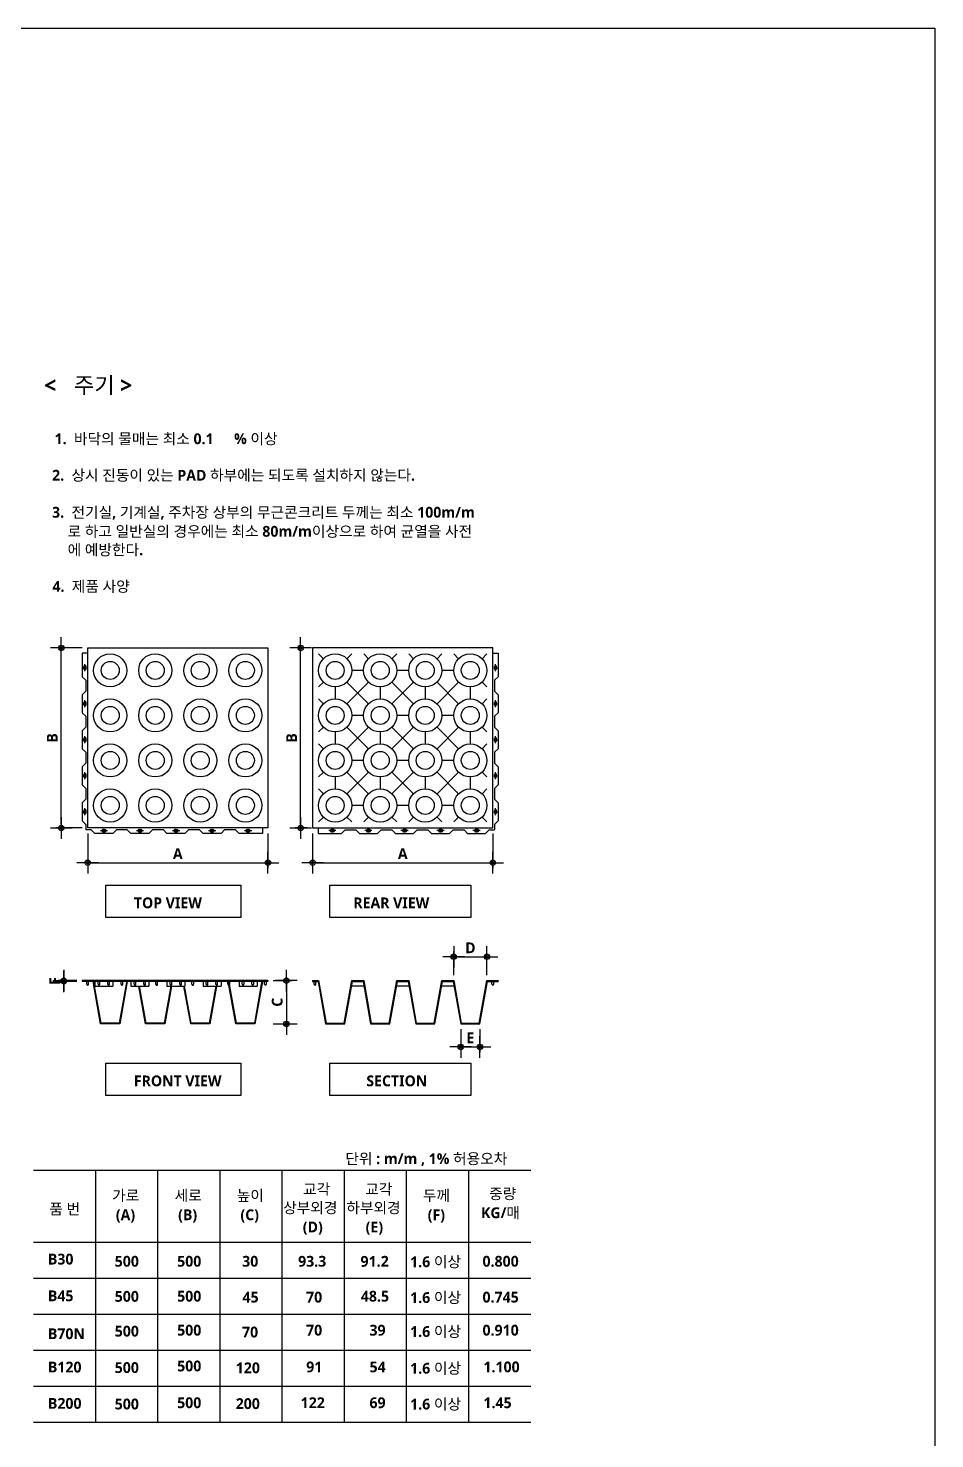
# Model space of a CAD drawing. Header units: millimetres. Extents: x -20 to 163856, y -20 to 163394.
# Drawn here: x 5865 to 8380, y 2003 to 5920 of the extents above; entities that cross this region are included whole.
import ezdxf

# ---------------------------------------------------------------- set-up
doc = ezdxf.new("R2010")
doc.units = ezdxf.units.MM
doc.header["$LTSCALE"] = 5
doc.linetypes.add('HID', pattern=[2.3, 1.5, -0.8])
doc.layers.get('DEFPOINTS').update_dxf_attribs({"color": 181})
for name, color, linetype in [('A-ANNO-GRA1', 7, 'Continuous'), ('A-ANNO-TITL', 7, 'Continuous'), ('DIM', 4, 'Continuous'), ('E3', 7, 'Continuous'), ('FIN', 140, 'Continuous'), ('H1', 6, 'HID'), ('RTXT', 7, 'Continuous'), ('W5', 2, 'Continuous'), ('지시선', 7, 'Continuous')]:
    doc.layers.add(name, color=color, linetype=linetype)
doc.styles.add('SH_대대리576', font='NanumGothicBold.ttf')
doc.dimstyles.new('DIM-N-1', dxfattribs={"dimscale": 10, "dimtxt": 3, "dimasz": 1, "dimexe": 1.5, "dimexo": 1.5, "dimgap": 1, "dimtad": 1, "dimdec": 0, "dimzin": 0, "dimdsep": 46, "dimlunit": 6, "dimblk": 'Z_DOT', "dimcen": 2, "dimdle": 1.5, "dimclrd": 256, "dimclre": 256, "dimclrt": 3, "dimazin": 0, "dimtfac": 1, "dimtdec": 0, "dimtix": 1, "dimtmove": 2, "dimatfit": 0, "dimfxl": 1, "dimtvp": 1, "dimtolj": 1, "dimtzin": 0, "dimlwd": -1, "dimlwe": -1, "dimarcsym": 0})

# ---------------------------------------------------------------- blocks, each defined once
blk = doc.blocks.new('Z_DOT')
at = {"layer": 'DIM', "color": 0}
for p, q in [((-3, 0), (3, 0)), ((0, -3), (0, 3))]:
    blk.add_line(p, q, dxfattribs=at)
for radius in [0.75, 0.375]:
    blk.add_circle((0, 0), radius, dxfattribs=at)
blk = doc.blocks.new('*D1721')
at = {"layer": 'DEFPOINTS', "color": 0}
for p in [(6029.6, 3699.4), (6529.6, 3699.4), (6529.6, 3602.9)]:
    blk.add_point(p, dxfattribs=at)
at = {"layer": '지시선'}
for p, q in [((6029.6, 3684.4), (6029.6, 3587.9)), ((6529.6, 3684.4), (6529.6, 3587.9)), ((6039.6, 3602.9), (6519.6, 3602.9))]:
    blk.add_line(p, q, dxfattribs=at)
at = {"layer": '지시선', "linetype": 'ByBlock', "xscale": 10, "yscale": 10, "zscale": 10, "rotation": 180}
blk.add_blockref('Z_DOT', (6029.6, 3602.9), dxfattribs=at)
at = {"layer": '지시선', "linetype": 'ByBlock', "xscale": 10, "yscale": 10, "zscale": 10}
blk.add_blockref('Z_DOT', (6529.6, 3602.9), dxfattribs=at)
at = {"layer": '지시선', "color": 3, "insert": (6279.6, 3627.9), "char_height": 30, "attachment_point": 5, "style": 'SH_대대리576'}
blk.add_mtext('\\A1;A', dxfattribs=at)
blk = doc.blocks.new('*D1722')
at = {"layer": 'DEFPOINTS', "color": 0}
for p in [(6653.8, 3699.4), (7153.8, 3699.4), (7153.8, 3602.9)]:
    blk.add_point(p, dxfattribs=at)
at = {"layer": '지시선'}
for p, q in [((6653.8, 3684.4), (6653.8, 3587.9)), ((7153.8, 3684.4), (7153.8, 3587.9)), ((6663.8, 3602.9), (7143.8, 3602.9))]:
    blk.add_line(p, q, dxfattribs=at)
at = {"layer": '지시선', "linetype": 'ByBlock', "xscale": 10, "yscale": 10, "zscale": 10, "rotation": 180}
blk.add_blockref('Z_DOT', (6653.8, 3602.9), dxfattribs=at)
at = {"layer": '지시선', "linetype": 'ByBlock', "xscale": 10, "yscale": 10, "zscale": 10}
blk.add_blockref('Z_DOT', (7153.8, 3602.9), dxfattribs=at)
at = {"layer": '지시선', "color": 3, "insert": (6903.8, 3627.9), "char_height": 30, "attachment_point": 5, "style": 'SH_대대리576'}
blk.add_mtext('\\A1;A', dxfattribs=at)
blk = doc.blocks.new('*D1723')
at = {"layer": 'DEFPOINTS', "color": 0}
for p in [(5956.3, 4199.4), (6029.6, 4199.4), (6029.6, 3699.4)]:
    blk.add_point(p, dxfattribs=at)
at = {"layer": '지시선'}
for p, q in [((6014.6, 4199.4), (5941.3, 4199.4)), ((5956.3, 3709.4), (5956.3, 4189.4)), ((6014.6, 3699.4), (5941.3, 3699.4))]:
    blk.add_line(p, q, dxfattribs=at)
at = {"layer": '지시선', "linetype": 'ByBlock', "xscale": 10, "yscale": 10, "zscale": 10}
for p, rotation in [((5956.3, 4199.4), 90), ((5956.3, 3699.4), 270)]:
    blk.add_blockref('Z_DOT', p, dxfattribs=dict(at, rotation=rotation))
at = {"layer": '지시선', "color": 3, "insert": (5931.3, 3949.4), "char_height": 30, "attachment_point": 5, "rotation": 90, "style": 'SH_대대리576'}
blk.add_mtext('\\A1;B', dxfattribs=at)
blk = doc.blocks.new('*D1724')
at = {"layer": 'DEFPOINTS', "color": 0}
for p in [(6620.5, 4199.4), (6653.8, 4199.4), (6653.8, 3699.4)]:
    blk.add_point(p, dxfattribs=at)
at = {"layer": '지시선'}
for p, q in [((6638.8, 4199.4), (6605.5, 4199.4)), ((6620.5, 3709.4), (6620.5, 4189.4)), ((6638.8, 3699.4), (6605.5, 3699.4))]:
    blk.add_line(p, q, dxfattribs=at)
at = {"layer": '지시선', "linetype": 'ByBlock', "xscale": 10, "yscale": 10, "zscale": 10}
for p, rotation in [((6620.5, 4199.4), 90), ((6620.5, 3699.4), 270)]:
    blk.add_blockref('Z_DOT', p, dxfattribs=dict(at, rotation=rotation))
at = {"layer": '지시선', "color": 3, "insert": (6595.5, 3949.4), "char_height": 30, "attachment_point": 5, "rotation": 90, "style": 'SH_대대리576'}
blk.add_mtext('\\A1;B', dxfattribs=at)
blk = doc.blocks.new('*D1725')
at = {"layer": 'DEFPOINTS', "color": 0}
for p in [(5963.3, 3275.4), (6014.6, 3275.4), (6014.6, 3273.4)]:
    blk.add_point(p, dxfattribs=at)
at = {"layer": '지시선'}
for p, q in [((5963.3, 3285.4), (5963.3, 3295.4)), ((5999.6, 3275.4), (5948.3, 3275.4)), ((5999.6, 3273.4), (5948.3, 3273.4)), ((5963.3, 3273.4), (5963.3, 3275.4)), ((5963.3, 3263.4), (5963.3, 3253.4))]:
    blk.add_line(p, q, dxfattribs=at)
at = {"layer": '지시선', "linetype": 'ByBlock', "xscale": 10, "yscale": 10, "zscale": 10}
for p, rotation in [((5963.3, 3275.4), 270), ((5963.3, 3273.4), 90)]:
    blk.add_blockref('Z_DOT', p, dxfattribs=dict(at, rotation=rotation))
at = {"layer": '지시선', "color": 3, "insert": (5938.3, 3274.4), "char_height": 30, "attachment_point": 5, "rotation": 90, "style": 'SH_대대리576'}
blk.add_mtext('\\A1;F', dxfattribs=at)
blk = doc.blocks.new('*D1726')
at = {"layer": 'DEFPOINTS', "color": 0}
for p in [(6529.6, 3275.4), (6529.6, 3155.4), (6581.1, 3155.4)]:
    blk.add_point(p, dxfattribs=at)
at = {"layer": '지시선'}
for p, q in [((6544.6, 3275.4), (6596.1, 3275.4)), ((6581.1, 3265.4), (6581.1, 3165.4)), ((6544.6, 3155.4), (6596.1, 3155.4))]:
    blk.add_line(p, q, dxfattribs=at)
at = {"layer": '지시선', "linetype": 'ByBlock', "xscale": 10, "yscale": 10, "zscale": 10}
for p, rotation in [((6581.1, 3275.4), 90), ((6581.1, 3155.4), 270)]:
    blk.add_blockref('Z_DOT', p, dxfattribs=dict(at, rotation=rotation))
at = {"layer": '지시선', "color": 3, "insert": (6555.6, 3215.4), "char_height": 30, "attachment_point": 5, "rotation": 90, "style": 'SH_대대리576'}
blk.add_mtext('\\A1;C', dxfattribs=at)
blk = doc.blocks.new('*D1727')
at = {"layer": 'DEFPOINTS', "color": 0}
for p in [(7064.7, 3155.4), (7118, 3155.4), (7118, 3091.5)]:
    blk.add_point(p, dxfattribs=at)
at = {"layer": '지시선'}
for p, q in [((7064.7, 3140.4), (7064.7, 3076.5)), ((7118, 3140.4), (7118, 3076.5)), ((7074.7, 3091.5), (7108, 3091.5))]:
    blk.add_line(p, q, dxfattribs=at)
at = {"layer": '지시선', "linetype": 'ByBlock', "xscale": 10, "yscale": 10, "zscale": 10, "rotation": 180}
blk.add_blockref('Z_DOT', (7064.7, 3091.5), dxfattribs=at)
at = {"layer": '지시선', "linetype": 'ByBlock', "xscale": 10, "yscale": 10, "zscale": 10}
blk.add_blockref('Z_DOT', (7118, 3091.5), dxfattribs=at)
at = {"layer": '지시선', "color": 3, "insert": (7091.3, 3116.5), "char_height": 30, "attachment_point": 5, "style": 'SH_대대리576'}
blk.add_mtext('\\A1;E', dxfattribs=at)
blk = doc.blocks.new('*D1728')
at = {"layer": 'DEFPOINTS', "color": 0}
for p in [(7137.3, 3341.6), (7045.5, 3275.4), (7137.3, 3275.4)]:
    blk.add_point(p, dxfattribs=at)
at = {"layer": '지시선'}
for p, q in [((7045.5, 3290.4), (7045.5, 3356.6)), ((7055.5, 3341.6), (7127.3, 3341.6)), ((7137.3, 3290.4), (7137.3, 3356.6))]:
    blk.add_line(p, q, dxfattribs=at)
at = {"layer": '지시선', "linetype": 'ByBlock', "xscale": 10, "yscale": 10, "zscale": 10, "rotation": 180}
blk.add_blockref('Z_DOT', (7045.5, 3341.6), dxfattribs=at)
at = {"layer": '지시선', "linetype": 'ByBlock', "xscale": 10, "yscale": 10, "zscale": 10}
blk.add_blockref('Z_DOT', (7137.3, 3341.6), dxfattribs=at)
at = {"layer": '지시선', "color": 3, "insert": (7091.4, 3366.6), "char_height": 30, "attachment_point": 5, "style": 'SH_대대리576'}
blk.add_mtext('\\A1;D', dxfattribs=at)

msp = doc.modelspace()

# ---------------------------------------------------------------- linework, layer by layer
at = {"layer": 'A-ANNO-GRA1'}
for p, q in [((5879.3, 2749.6), (7259.3, 2749.6)), ((6051.8, 2049.6), (6051.8, 2749.6)), ((6224.3, 2049.6), (6224.3, 2749.6)), ((6396.8, 2049.6), (6396.8, 2749.6)), ((6569.3, 2049.6), (6569.3, 2749.6)), ((6741.8, 2049.6), (6741.8, 2749.6)), ((6914.3, 2049.6), (6914.3, 2749.6)), ((7086.8, 2049.6), (7086.8, 2749.6)), ((5879.3, 2549.6), (7259.3, 2549.6)), ((5879.3, 2449.6), (7259.3, 2449.6)), ((5879.3, 2349.6), (7259.3, 2349.6)), ((5879.3, 2249.6), (7259.3, 2249.6)), ((5879.3, 2149.6), (7259.3, 2149.6)), ((5879.3, 2049.6), (7259.3, 2049.6))]:
    msp.add_line(p, q, dxfattribs=at)
at = {"layer": 'DEFPOINTS', "linetype": 'ByBlock', "ltscale": 10}
msp.add_lwpolyline([(-20, 5920), (8380, 5920), (8380, -20), (-20, -20)], close=True, dxfattribs=at)
at = {"layer": 'E3'}
for p, q in [((6683.8, 4169.4), (6670.5, 4182.7)), ((6748.9, 4169.4), (6762.2, 4182.7)), ((6808.8, 4169.4), (6795.5, 4182.7)), ((6873.9, 4169.4), (6887.2, 4182.7)), ((6933.8, 4169.4), (6920.5, 4182.7)), ((6998.9, 4169.4), (7012.2, 4182.7)), ((7058.8, 4169.4), (7045.5, 4182.7)), ((7123.9, 4169.4), (7137.2, 4182.7)), ((6795.3, 4136.9), (6762.3, 4136.9)), ((6920.3, 4136.9), (6887.3, 4136.9)), ((7045.3, 4136.9), (7012.3, 4136.9)), ((6670.5, 4091), (6683.8, 4104.3)), ((6716.3, 4090.9), (6716.3, 4057.9)), ((6808.8, 4044.4), (6748.9, 4104.3)), ((6748.9, 4044.4), (6808.8, 4104.3)), ((6841.3, 4090.9), (6841.3, 4057.9)), ((6933.8, 4044.4), (6873.9, 4104.3)), ((6873.9, 4044.4), (6933.8, 4104.3)), ((6966.3, 4090.9), (6966.3, 4057.9)), ((7058.8, 4044.4), (6998.9, 4104.3)), ((6998.9, 4044.4), (7058.8, 4104.3)), ((7091.3, 4090.9), (7091.3, 4057.9)), ((7137.2, 4091), (7123.9, 4104.3)), ((6683.8, 4044.4), (6670.5, 4057.7)), ((7123.9, 4044.4), (7137.2, 4057.7)), ((6795.3, 4011.9), (6762.3, 4011.9)), ((6920.3, 4011.9), (6887.3, 4011.9)), ((7045.3, 4011.9), (7012.3, 4011.9)), ((6670.5, 3966), (6683.8, 3979.3)), ((6716.3, 3965.9), (6716.3, 3932.9)), ((6748.9, 3919.4), (6808.8, 3979.3)), ((6808.8, 3919.4), (6748.9, 3979.3)), ((6841.3, 3965.9), (6841.3, 3932.9)), ((6873.9, 3919.4), (6933.8, 3979.3)), ((6933.8, 3919.4), (6873.9, 3979.3)), ((6966.3, 3965.9), (6966.3, 3932.9)), ((6998.9, 3919.4), (7058.8, 3979.3)), ((7058.8, 3919.4), (6998.9, 3979.3)), ((7091.3, 3965.9), (7091.3, 3932.9)), ((7137.2, 3966), (7123.9, 3979.3)), ((6683.8, 3919.4), (6670.5, 3932.7)), ((7123.9, 3919.4), (7137.2, 3932.7)), ((6795.3, 3886.9), (6762.3, 3886.9)), ((6920.3, 3886.9), (6887.3, 3886.9)), ((7045.3, 3886.9), (7012.3, 3886.9)), ((6670.5, 3841), (6683.8, 3854.3)), ((6716.3, 3840.9), (6716.3, 3807.9)), ((6808.8, 3794.4), (6748.9, 3854.3)), ((6748.9, 3794.4), (6808.8, 3854.3)), ((6841.3, 3840.9), (6841.3, 3807.9)), ((6933.8, 3794.4), (6873.9, 3854.3)), ((6873.9, 3794.4), (6933.8, 3854.3)), ((6966.3, 3840.9), (6966.3, 3807.9)), ((7058.8, 3794.4), (6998.9, 3854.3)), ((6998.9, 3794.4), (7058.8, 3854.3)), ((7091.3, 3840.9), (7091.3, 3807.9)), ((7137.2, 3841), (7123.9, 3854.3)), ((6683.8, 3794.4), (6670.5, 3807.7)), ((7123.9, 3794.4), (7137.2, 3807.7)), ((6795.3, 3761.9), (6762.3, 3761.9)), ((6920.3, 3761.9), (6887.3, 3761.9)), ((7045.3, 3761.9), (7012.3, 3761.9)), ((6670.5, 3716), (6683.8, 3729.3)), ((6762.2, 3716), (6748.9, 3729.3)), ((6795.5, 3716), (6808.8, 3729.3)), ((6887.2, 3716), (6873.9, 3729.3)), ((6920.5, 3716), (6933.8, 3729.3)), ((7012.2, 3716), (6998.9, 3729.3)), ((7045.5, 3716), (7058.8, 3729.3)), ((7137.2, 3716), (7123.9, 3729.3))]:
    msp.add_line(p, q, dxfattribs=at)
for centre, radius in [((6092.1, 4136.9), 46), ((6092.1, 4136.9), 25), ((6217.1, 4136.9), 46), ((6217.1, 4136.9), 25), ((6342.1, 4136.9), 46), ((6342.1, 4136.9), 25), ((6467.1, 4136.9), 46), ((6467.1, 4136.9), 25), ((6716.3, 4136.9), 46), ((6716.3, 4136.9), 25), ((6841.3, 4136.9), 46), ((6841.3, 4136.9), 25), ((6966.3, 4136.9), 46), ((6966.3, 4136.9), 25), ((7091.3, 4136.9), 46), ((7091.3, 4136.9), 25), ((6092.1, 4011.9), 46), ((6092.1, 4011.9), 25), ((6217.1, 4011.9), 46), ((6217.1, 4011.9), 25), ((6342.1, 4011.9), 46), ((6342.1, 4011.9), 25), ((6467.1, 4011.9), 46), ((6467.1, 4011.9), 25), ((6716.3, 4011.9), 46), ((6716.3, 4011.9), 25), ((6841.3, 4011.9), 46), ((6841.3, 4011.9), 25), ((6966.3, 4011.9), 46), ((6966.3, 4011.9), 25), ((7091.3, 4011.9), 46), ((7091.3, 4011.9), 25), ((6092.1, 3886.9), 46), ((6217.1, 3886.9), 46), ((6342.1, 3886.9), 46), ((6467.1, 3886.9), 46), ((6716.3, 3886.9), 46), ((6841.3, 3886.9), 46), ((6966.3, 3886.9), 46), ((7091.3, 3886.9), 46), ((6092.1, 3886.9), 25), ((6217.1, 3886.9), 25), ((6342.1, 3886.9), 25), ((6467.1, 3886.9), 25), ((6716.3, 3886.9), 25), ((6841.3, 3886.9), 25), ((6966.3, 3886.9), 25), ((7091.3, 3886.9), 25), ((6092.1, 3761.9), 46), ((6217.1, 3761.9), 46), ((6342.1, 3761.9), 46), ((6467.1, 3761.9), 46), ((6716.3, 3761.9), 46), ((6841.3, 3761.9), 46), ((6966.3, 3761.9), 46), ((7091.3, 3761.9), 46), ((6092.1, 3761.9), 25), ((6217.1, 3761.9), 25), ((6342.1, 3761.9), 25), ((6467.1, 3761.9), 25), ((6716.3, 3761.9), 25), ((6841.3, 3761.9), 25), ((6966.3, 3761.9), 25), ((7091.3, 3761.9), 25)]:
    msp.add_circle(centre, radius, dxfattribs=at)
at = {"layer": 'FIN'}
for p, q in [((6022.1, 4134.7), (6022.1, 4154.6)), ((7161.3, 4134.7), (7161.3, 4154.6)), ((6026.8, 4144.4), (6016.8, 4144.4)), ((6019.1, 4141.4), (6019.1, 4147.4)), ((6025.1, 4141.4), (6025.1, 4147.4)), ((7156.6, 4144.4), (7166.7, 4144.4)), ((7158.3, 4141.4), (7158.3, 4147.4)), ((7164.3, 4141.4), (7164.3, 4147.4)), ((6026.8, 4044.4), (6016.8, 4044.4)), ((6019.1, 4041.4), (6019.1, 4047.4)), ((6022.1, 4034.7), (6022.1, 4054.6)), ((6025.1, 4041.4), (6025.1, 4047.4)), ((7156.6, 4044.4), (7166.7, 4044.4)), ((7158.3, 4041.4), (7158.3, 4047.4)), ((7161.3, 4034.7), (7161.3, 4054.6)), ((7164.3, 4041.4), (7164.3, 4047.4)), ((6026.8, 3944.4), (6016.8, 3944.4)), ((6019.1, 3941.4), (6019.1, 3947.4)), ((6022.1, 3934.7), (6022.1, 3954.6)), ((6025.1, 3941.4), (6025.1, 3947.4)), ((7156.6, 3944.4), (7166.7, 3944.4)), ((7158.3, 3941.4), (7158.3, 3947.4)), ((7161.3, 3934.7), (7161.3, 3954.6)), ((7164.3, 3941.4), (7164.3, 3947.4)), ((6026.8, 3844.4), (6016.8, 3844.4)), ((6019.1, 3841.4), (6019.1, 3847.4)), ((6022.1, 3834.7), (6022.1, 3854.6)), ((6025.1, 3841.4), (6025.1, 3847.4)), ((7156.6, 3844.4), (7166.7, 3844.4)), ((7158.3, 3841.4), (7158.3, 3847.4)), ((7161.3, 3834.7), (7161.3, 3854.6)), ((7164.3, 3841.4), (7164.3, 3847.4)), ((6026.8, 3744.4), (6016.8, 3744.4)), ((6019.1, 3741.4), (6019.1, 3747.4)), ((6022.1, 3734.7), (6022.1, 3754.6)), ((6025.1, 3741.4), (6025.1, 3747.4)), ((7156.6, 3744.4), (7166.7, 3744.4)), ((7158.3, 3741.4), (7158.3, 3747.4)), ((7161.3, 3734.7), (7161.3, 3754.6)), ((7164.3, 3741.4), (7164.3, 3747.4)), ((6065, 3691.9), (6084.9, 3691.9)), ((6071.6, 3694.9), (6077.6, 3694.9)), ((6071.6, 3688.9), (6077.6, 3688.9)), ((6074.6, 3687.2), (6074.6, 3697.2)), ((6165, 3691.9), (6184.9, 3691.9)), ((6171.6, 3694.9), (6177.6, 3694.9)), ((6171.6, 3688.9), (6177.6, 3688.9)), ((6174.6, 3687.2), (6174.6, 3697.2)), ((6265, 3691.9), (6284.9, 3691.9)), ((6271.6, 3694.9), (6277.6, 3694.9)), ((6271.6, 3688.9), (6277.6, 3688.9)), ((6274.6, 3687.2), (6274.6, 3697.2)), ((6365, 3691.9), (6384.9, 3691.9)), ((6371.6, 3694.9), (6377.6, 3694.9)), ((6371.6, 3688.9), (6377.6, 3688.9)), ((6374.6, 3687.2), (6374.6, 3697.2)), ((6465, 3691.9), (6484.9, 3691.9)), ((6471.6, 3694.9), (6477.6, 3694.9)), ((6471.6, 3688.9), (6477.6, 3688.9)), ((6474.6, 3687.2), (6474.6, 3697.2)), ((6718.5, 3691.9), (6698.6, 3691.9)), ((6711.8, 3694.9), (6705.8, 3694.9)), ((6711.8, 3688.9), (6705.8, 3688.9)), ((6708.8, 3687.2), (6708.8, 3697.2)), ((6818.5, 3691.9), (6798.6, 3691.9)), ((6811.8, 3694.9), (6805.8, 3694.9)), ((6811.8, 3688.9), (6805.8, 3688.9)), ((6808.8, 3687.2), (6808.8, 3697.2)), ((6918.5, 3691.9), (6898.6, 3691.9)), ((6911.8, 3694.9), (6905.8, 3694.9)), ((6911.8, 3688.9), (6905.8, 3688.9)), ((6908.8, 3687.2), (6908.8, 3697.2)), ((7018.5, 3691.9), (6998.6, 3691.9)), ((7011.8, 3694.9), (7005.8, 3694.9)), ((7011.8, 3688.9), (7005.8, 3688.9)), ((7008.8, 3687.2), (7008.8, 3697.2)), ((7118.5, 3691.9), (7098.6, 3691.9)), ((7111.8, 3694.9), (7105.8, 3694.9)), ((7111.8, 3688.9), (7105.8, 3688.9)), ((7108.8, 3687.2), (7108.8, 3697.2))]:
    msp.add_line(p, q, dxfattribs=at)
for points in [[(6029.6, 4184.4), (6014.6, 4184.4), (6014.6, 4119.4), (6024.6, 4109.4), (6024.6, 4079.4), (6014.6, 4069.4), (6014.6, 4019.4), (6024.6, 4009.4), (6024.6, 3979.4), (6014.6, 3969.4), (6014.6, 3919.4), (6024.6, 3909.4), (6024.6, 3879.4), (6014.6, 3869.4), (6014.6, 3819.4), (6024.6, 3809.4), (6024.6, 3779.4), (6014.6, 3769.4), (6014.6, 3719.4), (6024.6, 3709.4), (6024.6, 3694.4)], [(7153.8, 4184.4), (7168.8, 4184.4), (7168.8, 4119.4), (7158.8, 4109.4), (7158.8, 4079.4), (7168.8, 4069.4), (7168.8, 4019.4), (7158.8, 4009.4), (7158.8, 3979.4), (7168.8, 3969.4), (7168.8, 3919.4), (7158.8, 3909.4), (7158.8, 3879.4), (7168.8, 3869.4), (7168.8, 3819.4), (7158.8, 3809.4), (7158.8, 3779.4), (7168.8, 3769.4), (7168.8, 3719.4), (7158.8, 3709.4), (7158.8, 3694.4)], [(6514.6, 3699.4), (6514.6, 3684.4), (6449.6, 3684.4), (6439.6, 3694.4), (6409.6, 3694.4), (6399.6, 3684.4), (6349.6, 3684.4), (6339.6, 3694.4), (6309.6, 3694.4), (6299.6, 3684.4), (6249.6, 3684.4), (6239.6, 3694.4), (6209.6, 3694.4), (6199.6, 3684.4), (6149.6, 3684.4), (6139.6, 3694.4), (6109.6, 3694.4), (6099.6, 3684.4), (6049.6, 3684.4), (6039.6, 3694.4), (6024.6, 3694.4)], [(6668.8, 3699.4), (6668.8, 3684.4), (6733.8, 3684.4), (6743.8, 3694.4), (6773.8, 3694.4), (6783.8, 3684.4), (6833.8, 3684.4), (6843.8, 3694.4), (6873.8, 3694.4), (6883.8, 3684.4), (6933.8, 3684.4), (6943.8, 3694.4), (6973.8, 3694.4), (6983.8, 3684.4), (7033.8, 3684.4), (7043.8, 3694.4), (7073.8, 3694.4), (7083.8, 3684.4), (7133.8, 3684.4), (7143.8, 3694.4), (7158.8, 3694.4)]]:
    msp.add_lwpolyline(points, dxfattribs=at)
for centre, start, end in [((6022.1, 4147.4), 0, 180), ((6022.1, 4141.4), 180, 0), ((7161.3, 4147.4), 0, 180), ((7161.3, 4141.4), 180, 0), ((6022.1, 4047.4), 0, 180), ((6022.1, 4041.4), 180, 0), ((7161.3, 4047.4), 0, 180), ((7161.3, 4041.4), 180, 0), ((6022.1, 3947.4), 0, 180), ((6022.1, 3941.4), 180, 0), ((7161.3, 3947.4), 0, 180), ((7161.3, 3941.4), 180, 0), ((6022.1, 3847.4), 0, 180), ((6022.1, 3841.4), 180, 0), ((7161.3, 3847.4), 0, 180), ((7161.3, 3841.4), 180, 0), ((6022.1, 3747.4), 0, 180), ((6022.1, 3741.4), 180, 0), ((7161.3, 3747.4), 0, 180), ((7161.3, 3741.4), 180, 0), ((6071.6, 3691.9), 90, 270), ((6077.6, 3691.9), 270, 90), ((6171.6, 3691.9), 90, 270), ((6177.6, 3691.9), 270, 90), ((6271.6, 3691.9), 90, 270), ((6277.6, 3691.9), 270, 90), ((6371.6, 3691.9), 90, 270), ((6377.6, 3691.9), 270, 90), ((6471.6, 3691.9), 90, 270), ((6477.6, 3691.9), 270, 90), ((6705.8, 3691.9), 90, 270), ((6711.8, 3691.9), 270, 90), ((6805.8, 3691.9), 90, 270), ((6811.8, 3691.9), 270, 90), ((6905.8, 3691.9), 90, 270), ((6911.8, 3691.9), 270, 90), ((7005.8, 3691.9), 90, 270), ((7011.8, 3691.9), 270, 90), ((7105.8, 3691.9), 90, 270), ((7111.8, 3691.9), 270, 90)]:
    msp.add_arc(centre, 3, start, end, dxfattribs=at)
at = {"layer": 'H1'}
for p, q in [((6027.1, 3265.8), (6027.1, 3273.4)), ((6032.1, 3265.8), (6032.1, 3273.4)), ((6058.4, 3265.8), (6058.4, 3273.4)), ((6063.4, 3265.8), (6063.4, 3273.4)), ((6085.2, 3265.8), (6085.2, 3273.4)), ((6090.2, 3265.8), (6090.2, 3273.4)), ((6122.1, 3265.8), (6122.1, 3273.4)), ((6127.1, 3265.8), (6127.1, 3273.4)), ((6158.4, 3265.8), (6158.4, 3273.4)), ((6163.4, 3265.8), (6163.4, 3273.4)), ((6185.2, 3265.8), (6185.2, 3273.4)), ((6190.2, 3265.8), (6190.2, 3273.4)), ((6218.8, 3265.4), (6218.8, 3273.4)), ((6223.8, 3265.4), (6223.8, 3273.4)), ((6258.4, 3265.8), (6258.4, 3273.4)), ((6263.4, 3265.8), (6263.4, 3273.4)), ((6285.2, 3265.8), (6285.2, 3273.4)), ((6290.2, 3265.8), (6290.2, 3273.4)), ((6318.8, 3265.4), (6318.8, 3273.4)), ((6323.8, 3265.4), (6323.8, 3273.4)), ((6358.4, 3265.8), (6358.4, 3273.4)), ((6363.4, 3265.8), (6363.4, 3273.4)), ((6385.2, 3265.8), (6385.2, 3273.4)), ((6390.2, 3265.8), (6390.2, 3273.4)), ((6418.8, 3265.4), (6418.8, 3273.4)), ((6423.8, 3265.4), (6423.8, 3273.4)), ((6458.4, 3265.8), (6458.4, 3273.4)), ((6463.4, 3265.8), (6463.4, 3273.4)), ((6485.2, 3265.8), (6485.2, 3273.4)), ((6490.2, 3265.8), (6490.2, 3273.4)), ((6520.4, 3265.8), (6520.4, 3273.4)), ((6525.4, 3265.8), (6525.4, 3273.4)), ((6658, 3265.8), (6658, 3275.4)), ((6663, 3265.8), (6663, 3275.4)), ((7151.4, 3265.8), (7151.4, 3275.4)), ((7156.4, 3265.8), (7156.4, 3275.4))]:
    msp.add_line(p, q, dxfattribs=at)
for centre in [(6029.6, 3265.8), (6060.9, 3265.8), (6087.7, 3265.8), (6124.6, 3265.8), (6160.9, 3265.8), (6187.7, 3265.8), (6221.3, 3265.4), (6260.9, 3265.8), (6287.7, 3265.8), (6321.3, 3265.4), (6360.9, 3265.8), (6387.7, 3265.8), (6421.3, 3265.4), (6460.9, 3265.8), (6487.7, 3265.8), (6522.9, 3265.8), (6660.5, 3265.8), (7153.9, 3265.8)]:
    msp.add_arc(centre, 2.5, 180, 0, dxfattribs=at)
at = {"layer": 'RTXT'}
for p, q in [((6529.6, 3275.4), (6014.6, 3275.4)), ((6014.6, 3275.4), (6014.6, 3273.4)), ((6529.6, 3273.4), (6014.6, 3273.4)), ((6065.4, 3155.4), (6044.4, 3273.4)), ((6067.1, 3157.4), (6046.1, 3275.4)), ((6049.6, 3273.4), (6049.6, 3260.4)), ((6049.6, 3260.4), (6099.6, 3260.4)), ((6099.6, 3273.4), (6099.6, 3260.4)), ((6137.9, 3275.4), (6117.1, 3157.4)), ((6139.6, 3273.4), (6118.8, 3155.4)), ((6149.6, 3273.4), (6149.6, 3260.4)), ((6149.6, 3260.4), (6199.6, 3260.4)), ((6190.4, 3155.4), (6171.7, 3260.4)), ((6192.1, 3157.4), (6173.7, 3260.4)), ((6199.6, 3273.4), (6199.6, 3260.4)), ((6260.3, 3260.4), (6242.1, 3157.4)), ((6262.3, 3260.4), (6243.8, 3155.4)), ((6249.6, 3273.4), (6249.6, 3260.4)), ((6249.6, 3260.4), (6299.6, 3260.4)), ((6315.4, 3155.4), (6296.7, 3260.4)), ((6317.1, 3157.4), (6298.7, 3260.4)), ((6299.6, 3273.4), (6299.6, 3260.4)), ((6349.6, 3273.4), (6349.6, 3260.4)), ((6349.6, 3260.4), (6399.6, 3260.4)), ((6385.3, 3260.4), (6367.1, 3157.4)), ((6387.3, 3260.4), (6368.8, 3155.4)), ((6399.6, 3273.4), (6399.6, 3260.4)), ((6440.4, 3155.4), (6419.4, 3273.4)), ((6442.1, 3157.4), (6421.1, 3275.4)), ((6449.6, 3273.4), (6449.6, 3260.4)), ((6449.6, 3260.4), (6499.6, 3260.4)), ((6512.9, 3275.4), (6492.1, 3157.4)), ((6514.6, 3273.4), (6493.8, 3155.4)), ((6499.6, 3273.4), (6499.6, 3260.4)), ((6529.6, 3275.4), (6529.6, 3273.4)), ((6653.8, 3275.4), (6653.8, 3273.4)), ((6796.1, 3260.4), (6761.8, 3260.4)), ((6921.1, 3260.4), (6886.8, 3260.4)), ((7046.1, 3260.4), (7011.8, 3260.4)), ((7168.8, 3275.4), (7168.8, 3273.4)), ((6118.8, 3155.4), (6065.4, 3155.4)), ((6117.1, 3157.4), (6067.1, 3157.4)), ((6243.8, 3155.4), (6190.4, 3155.4)), ((6242.1, 3157.4), (6192.1, 3157.4)), ((6368.8, 3155.4), (6315.4, 3155.4)), ((6367.1, 3157.4), (6317.1, 3157.4)), ((6493.8, 3155.4), (6440.4, 3155.4)), ((6492.1, 3157.4), (6442.1, 3157.4))]:
    msp.add_line(p, q, dxfattribs=at)
for points in [[(6079.7, 3451.2), (6079.7, 3540.7), (6454.9, 3540.7), (6454.9, 3451.2), (6079.7, 3451.2)], [(6701.7, 3451.2), (6701.7, 3540.7), (7092.5, 3540.7), (7092.5, 3451.2), (6701.7, 3451.2)], [(6653.8, 3275.4), (6670.5, 3275.4), (6691.3, 3157.4), (6741.3, 3157.4), (6762.3, 3275.4), (6795.5, 3275.4), (6816.3, 3157.4), (6866.3, 3157.4), (6887.3, 3275.4), (6920.5, 3275.4), (6941.3, 3157.4), (6991.3, 3157.4), (7012.3, 3275.4), (7045.5, 3275.4), (7066.3, 3157.4), (7116.3, 3157.4), (7137.3, 3275.4), (7168.8, 3275.4)], [(6653.8, 3273.4), (6668.8, 3273.4), (6689.7, 3155.4), (6743, 3155.4), (6764, 3273.4), (6793.8, 3273.4), (6814.7, 3155.4), (6868, 3155.4), (6889, 3273.4), (6918.8, 3273.4), (6939.7, 3155.4), (6993, 3155.4), (7014, 3273.4), (7043.8, 3273.4), (7064.7, 3155.4), (7118, 3155.4), (7139, 3273.4), (7168.8, 3273.4)], [(6079.7, 2956.9), (6079.7, 3046.4), (6454.9, 3046.4), (6454.9, 2956.9), (6079.7, 2956.9)], [(6701.7, 2956.9), (6701.7, 3046.4), (7092.5, 3046.4), (7092.5, 2956.9), (6701.7, 2956.9)]]:
    msp.add_lwpolyline(points, dxfattribs=at)
at = {"layer": 'W5'}
for points in [[(6029.6, 4199.4), (6529.6, 4199.4), (6529.6, 3699.4), (6029.6, 3699.4)], [(7153.8, 4199.4), (6653.8, 4199.4), (6653.8, 3699.4), (7153.8, 3699.4)]]:
    msp.add_lwpolyline(points, close=True, dxfattribs=at)

# ---------------------------------------------------------------- texts
at = {"layer": 'A-ANNO-TITL', "style": 'SH_대대리576'}
for s, height, p in [('< ', 45, (5909.1, 4906.2)), ('주기 >', 45, (5991.6, 4906.2)), ('1.  바닥의 물매는 최소 0.1', 30, (5937.8, 4765.1)), ('% 이상', 30, (6435.8, 4765.1)), ('2.  상시 진동이 있는 PAD 하부에는 되도록 설치하지 않는다.', 30, (5930.8, 4663.7)), ('3.  전기실, 기계실, 주차장 상부의 무근콘크리트 두께는 최소 100m/m', 30, (5930.8, 4560.9)), ('    로 하고 일반실의 경우에는 최소 80m/m이상으로 하여 균열을 사전', 30, (5933.3, 4508)), ('    에 예방한다.', 30, (5933.3, 4456.6)), ('4.  제품 사양 ', 30, (5931.7, 4355.2)), ('TOP VIEW', 30, (6157.8, 3476.4)), ('REAR VIEW', 30, (6766.6, 3476.4)), ('FRONT VIEW', 30, (6157.8, 2982.1)), ('SECTION', 30, (6802.8, 2982.1)), ('단위 : m/m , 1%%% 허용오차', 30, (6744.6, 2766.1)), ('교각', 30, (6627.3, 2681.2)), ('교각', 30, (6799.7, 2681.2)), ('중량', 30, (7143.5, 2668.9)), ('가로', 30, (6097.5, 2663.7)), ('세로', 30, (6271, 2663.7)), ('높이', 30, (6443.2, 2663.7)), ('상부외경', 30, (6571.9, 2629.8)), ('하부외경', 30, (6747.4, 2629.8)), ('두께', 30, (6959.7, 2663.7)), ('품 번', 30, (5923.1, 2626.3)), ('(A)', 30, (6107.8, 2610.3)), ('(B)', 30, (6280.6, 2610.3)), ('(C)', 30, (6453.5, 2610.3)), ('(F)', 30, (6973.1, 2610.3)), ('KG/매', 30, (7121.1, 2616)), ('(D)', 30, (6626.5, 2576.3)), ('(E)', 30, (6800.9, 2576.3)), ('B30', 30, (5919.2, 2487.2)), ('500', 30, (6104.7, 2481.2)), ('500', 30, (6277.9, 2481.2)), ('30', 30, (6458.3, 2481.2)), ('93.3', 30, (6613.5, 2481.2)), ('91.2', 30, (6786.7, 2481.1)), ('1.6 이상', 30, (6924.3, 2479.8)), ('0.800', 30, (7125.1, 2481.2)), ('B45', 30, (5919.2, 2385.3)), ('500', 30, (6104.7, 2383.8)), ('500', 30, (6277.9, 2384.3)), ('45', 30, (6459.2, 2381.7)), ('70', 30, (6635.6, 2381.7)), ('48.5', 30, (6787.6, 2384.2)), ('1.6 이상', 30, (6924.3, 2380.4)), ('0.745', 30, (7125.1, 2381.7)), ('500', 30, (6104.7, 2287.2)), ('500', 30, (6277.9, 2289.9)), ('70', 30, (6457.9, 2284.8)), ('70', 30, (6635.6, 2289.9)), ('39', 30, (6811.5, 2289.9)), ('1.6 이상', 30, (6924.3, 2286.1)), ('0.910', 30, (7125.1, 2289.9)), ('B70N', 30, (5919.2, 2280.1)), ('B120', 30, (5919.2, 2187.4)), ('500', 30, (6104.7, 2186)), ('500', 30, (6277.9, 2190.5)), ('120', 30, (6440.5, 2185.3)), ('91', 30, (6636, 2187.9)), ('54', 30, (6811.7, 2187.9)), ('1.6 이상', 30, (6924.3, 2184.1)), ('1.100', 30, (7127.7, 2187.9)), ('B200', 30, (5919.2, 2086.6)), ('500', 30, (6104.7, 2084.9)), ('500', 30, (6277.9, 2088.5)), ('200', 30, (6440.3, 2085.9)), ('122', 30, (6620.5, 2088.5)), ('69', 30, (6811.5, 2088.5)), ('1.6 이상', 30, (6924.3, 2084.6)), ('1.45', 30, (7127.7, 2088.5))]:
    msp.add_text(s, height=height, dxfattribs=at).set_placement(p)

# ---------------------------------------------------------------- dimensions: what is measured, and where the dimension line sits
at = {"layer": '지시선'}
for base, p1, p2, text, picture, middle in [((5956.3, 4199.4), (6029.6, 3699.4), (6029.6, 4199.4), 'B', '*D1723', (5931.3, 3949.4)), ((6620.5, 4199.4), (6653.8, 3699.4), (6653.8, 4199.4), 'B', '*D1724', (6595.5, 3949.4)), ((5963.3, 3275.4), (6014.6, 3273.4), (6014.6, 3275.4), 'F', '*D1725', (5938.3, 3274.4)), ((6581.1, 3155.4), (6529.6, 3275.4), (6529.6, 3155.4), 'C', '*D1726', (6555.6, 3215.4))]:
    dim = msp.add_linear_dim(base=base, p1=p1, p2=p2, angle=90, text=text, dimstyle='DIM-N-1', dxfattribs=at)
    dim.commit()
    dim.dimension.update_dxf_attribs({"geometry": picture, "text_midpoint": middle})
for base, p1, p2, text, picture, middle in [((6529.6, 3602.9), (6029.6, 3699.4), (6529.6, 3699.4), 'A', '*D1721', (6279.6, 3627.9)), ((7153.8, 3602.9), (6653.8, 3699.4), (7153.8, 3699.4), 'A', '*D1722', (6903.8, 3627.9)), ((7137.3, 3341.6), (7045.5, 3275.4), (7137.3, 3275.4), 'D', '*D1728', (7091.4, 3366.6)), ((7118, 3091.5), (7064.7, 3155.4), (7118, 3155.4), 'E', '*D1727', (7091.3, 3116.5))]:
    dim = msp.add_linear_dim(base=base, p1=p1, p2=p2, text=text, dimstyle='DIM-N-1', dxfattribs=at)
    dim.commit()
    dim.dimension.update_dxf_attribs({"geometry": picture, "text_midpoint": middle})

doc.saveas('drawing.dxf')
